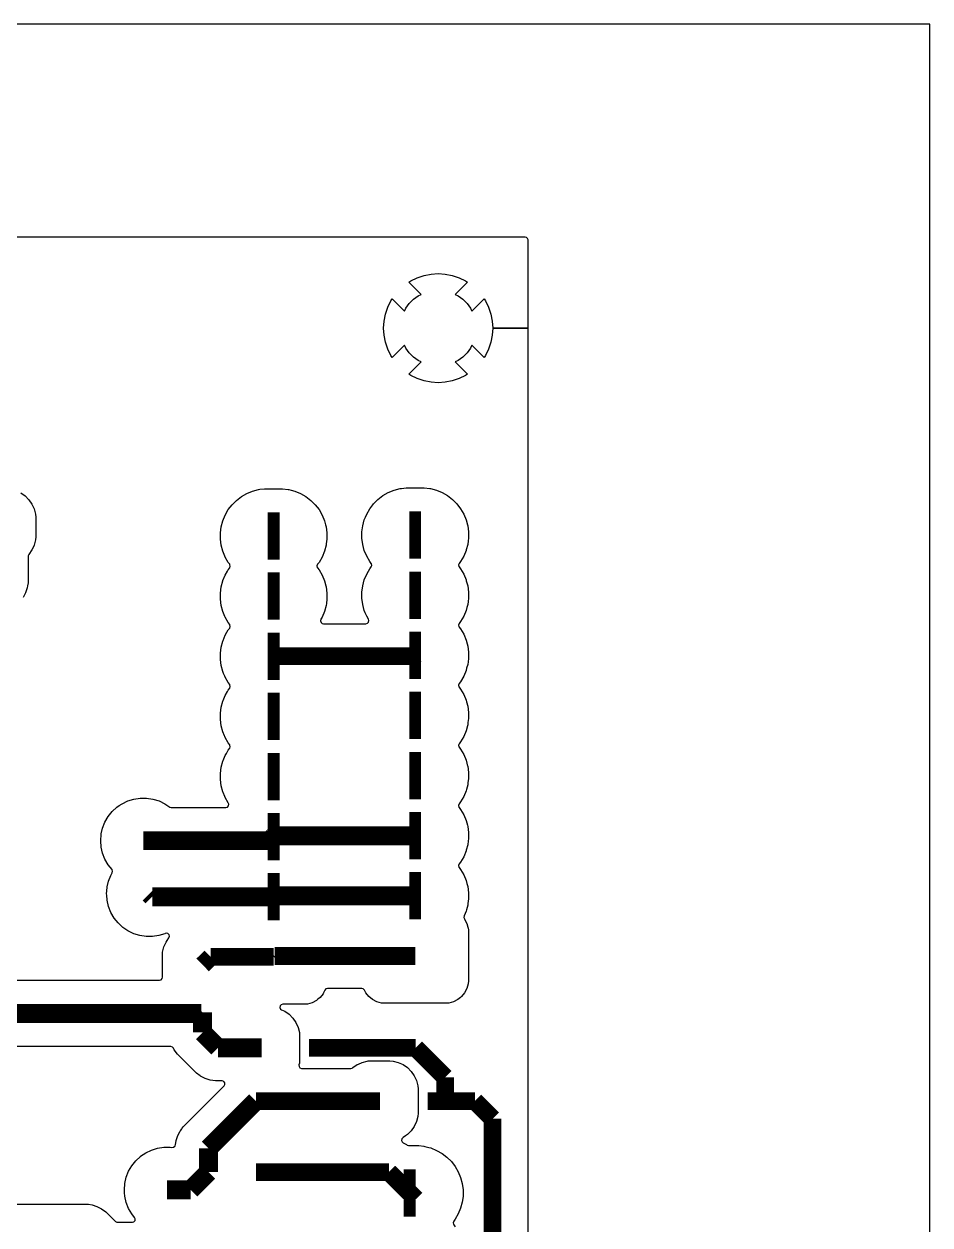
# Model space of a CAD drawing. Extents: x 3.15 to 8.08, y 3.5 to 7.35.
# Drawn here: x 6.573 to 8.08, y 5.355 to 7.353 of the extents above; entities that cross this region are included whole.
import ezdxf

# ---------------------------------------------------------------- set-up
doc = ezdxf.new("R2010")
doc.units = 0
doc.layers.get('0').update_dxf_attribs({"linetype": 'CONTINUOUS'})

msp = doc.modelspace()

# ---------------------------------------------------------------- linework, layer by layer
at = {"color": 0}
msp.add_lwpolyline([(8.07986, 7.35265), (3.14615, 7.35265), (3.14615, 3.50114), (8.07986, 3.50114), (8.07986, 7.35265)], close=True, dxfattribs=at)
at = {"color": 7}
for points in [[(7.41146, 4.23649), (7.41146, 6.84674), (7.35265, 6.84674), (7.35189, 6.8349), (7.35189, 6.8349), (7.34956, 6.82324), (7.34956, 6.82324), (7.34576, 6.81201), (7.34576, 6.81201), (7.3405, 6.80138), (7.33832, 6.79812), (7.33832, 6.79812), (7.31814, 6.81836), (7.31575, 6.81375), (7.30994, 6.80572), (7.30296, 6.79867), (7.29492, 6.79286), (7.29031, 6.79053), (7.31049, 6.77029), (7.30729, 6.76818), (7.2966, 6.76292), (7.2966, 6.76292), (7.28538, 6.75911), (7.28538, 6.75911), (7.27376, 6.75678), (7.27376, 6.75678), (7.26187, 6.75597), (7.25006, 6.75678), (7.25006, 6.75678), (7.23839, 6.75911), (7.23839, 6.75911), (7.22715, 6.76292), (7.22715, 6.76292), (7.21653, 6.76818), (7.21332, 6.77029), (7.23351, 6.79053), (7.22889, 6.79286), (7.22086, 6.79867), (7.21386, 6.80572), (7.20801, 6.81375), (7.20568, 6.81836), (7.18544, 6.79812), (7.18332, 6.80138), (7.17806, 6.81201), (7.17806, 6.81201), (7.17426, 6.82324), (7.17426, 6.82324), (7.17193, 6.8349), (7.17193, 6.8349), (7.17117, 6.84674), (7.17193, 6.85856), (7.17193, 6.85861), (7.17426, 6.87022), (7.17426, 6.87022), (7.17806, 6.88146), (7.17806, 6.88146), (7.18332, 6.89208), (7.18544, 6.89535), (7.20568, 6.87511), (7.20801, 6.87978), (7.21386, 6.88781), (7.22086, 6.89481), (7.22889, 6.90061), (7.23351, 6.903), (7.21332, 6.92318), (7.21653, 6.92535), (7.22715, 6.93056), (7.22715, 6.93056), (7.23839, 6.9344), (7.23839, 6.9344), (7.25006, 6.93668), (7.25006, 6.93668), (7.26187, 6.9375), (7.27376, 6.93668), (7.27376, 6.93668), (7.28538, 6.9344), (7.28538, 6.9344), (7.2966, 6.93056), (7.2966, 6.93056), (7.30729, 6.92535), (7.31049, 6.92318), (7.31049, 6.92318), (7.29031, 6.903), (7.29492, 6.90061), (7.30296, 6.89481), (7.30994, 6.88781), (7.31575, 6.87978), (7.31814, 6.87511), (7.33832, 6.89535), (7.33832, 6.89535), (7.3405, 6.89208), (7.34576, 6.88146), (7.34576, 6.88146), (7.34956, 6.87022), (7.34956, 6.87022), (7.35189, 6.85861), (7.35189, 6.85856), (7.35265, 6.84674), (7.41146, 6.84674), (7.41146, 6.99343), (7.41069, 6.99604), (7.40864, 6.99783), (7.40657, 6.99832), (6.05007, 6.99832)], [(6.30643, 5.7621), (6.79867, 5.7621), (6.80132, 5.76292), (6.80311, 5.76497), (6.80354, 5.76736), (6.80322, 5.77138), (6.80322, 5.80399), (6.80365, 5.80919), (6.80578, 5.81776), (6.80946, 5.82585), (6.81131, 5.8285), (6.81418, 5.83268), (6.81506, 5.83529), (6.81435, 5.83794), (6.81233, 5.83985), (6.80963, 5.84033), (6.80806, 5.83985), (6.80757, 5.83963), (6.80757, 5.83963), (6.80757, 5.83963), (6.79742, 5.83649), (6.79742, 5.83649), (6.79742, 5.83649), (6.78689, 5.8349), (6.78689, 5.8349), (6.78689, 5.8349), (6.78689, 5.8349), (6.77626, 5.8349), (6.77626, 5.8349), (6.77626, 5.8349), (6.76579, 5.83649), (6.76579, 5.83649), (6.76574, 5.83649), (6.75558, 5.83963), (6.74604, 5.84424), (6.73725, 5.85021), (6.72949, 5.85747), (6.72288, 5.86572), (6.71756, 5.87494), (6.71365, 5.88482), (6.71126, 5.89518), (6.71067, 5.9036), (6.7105, 5.90582), (6.7105, 5.90582), (6.71126, 5.91639), (6.71158, 5.91769), (6.71365, 5.92676), (6.71756, 5.93664), (6.71989, 5.94075), (6.72054, 5.94342), (6.71967, 5.94601), (6.71951, 5.94624), (6.713, 5.95432), (6.70768, 5.96354), (6.70383, 5.97342), (6.70144, 5.98378), (6.70068, 5.99393), (6.70068, 5.99436), (6.70068, 5.99436), (6.70144, 6.00499), (6.70161, 6.00569), (6.70383, 6.01535), (6.70768, 6.02522), (6.713, 6.0344), (6.71962, 6.04275), (6.71962, 6.04275), (6.71962, 6.04275), (6.72743, 6.04997), (6.73139, 6.05263), (6.73622, 6.05593), (6.73622, 6.05593), (6.73622, 6.05593), (6.73622, 6.05593), (6.74576, 6.06054), (6.74576, 6.06054), (6.75592, 6.06369), (6.75592, 6.06369), (6.76644, 6.06526), (6.76644, 6.06526), (6.77707, 6.06526), (6.77707, 6.06526), (6.78754, 6.06369), (6.78754, 6.06369), (6.79769, 6.06054), (6.80729, 6.05593), (6.80729, 6.05593), (6.81549, 6.05035), (6.81808, 6.04953), (6.81819, 6.04953), (6.90881, 6.04953), (6.91146, 6.05029), (6.91325, 6.05236), (6.91363, 6.05507), (6.91287, 6.05713), (6.91282, 6.05724), (6.91282, 6.05724), (6.90767, 6.06614), (6.90701, 6.06776), (6.90424, 6.07438), (6.90369, 6.07568), (6.90104, 6.08567), (6.89968, 6.09592), (6.89968, 6.10622), (6.90104, 6.11649), (6.90369, 6.12646), (6.90429, 6.12793), (6.90767, 6.13596), (6.90767, 6.13596), (6.90972, 6.13954), (6.91282, 6.14492), (6.91525, 6.14811), (6.91624, 6.15067), (6.91569, 6.15338), (6.91525, 6.15403), (6.91282, 6.15722), (6.90767, 6.16618), (6.90701, 6.16775), (6.90657, 6.16872), (6.90369, 6.17567), (6.90104, 6.18565), (6.89968, 6.1959), (6.89968, 6.20622), (6.90104, 6.21647), (6.90369, 6.22646), (6.90414, 6.22754), (6.90767, 6.236), (6.90767, 6.236), (6.91129, 6.24229), (6.91282, 6.2449), (6.91525, 6.2481), (6.91624, 6.25065), (6.91569, 6.25336), (6.91525, 6.25401), (6.91282, 6.25722), (6.90767, 6.26617), (6.90701, 6.26774), (6.90511, 6.27225), (6.90369, 6.27572), (6.90104, 6.28564), (6.89968, 6.2959), (6.89968, 6.30621), (6.90104, 6.31646), (6.90369, 6.32644), (6.90408, 6.32731), (6.90767, 6.33599), (6.90767, 6.33599), (6.91049, 6.34093), (6.91282, 6.34494), (6.91525, 6.3481), (6.91624, 6.35064), (6.91569, 6.35335), (6.91525, 6.35406), (6.91282, 6.35721), (6.90767, 6.36615), (6.90728, 6.36703), (6.90369, 6.37571), (6.90369, 6.37571), (6.90104, 6.38569), (6.89968, 6.39589), (6.89968, 6.40625), (6.90104, 6.41644), (6.90369, 6.42643), (6.90386, 6.42686), (6.90767, 6.43599), (6.90767, 6.43599), (6.91146, 6.44254), (6.91282, 6.44493), (6.91525, 6.44808), (6.91624, 6.45068), (6.91569, 6.45335), (6.91525, 6.45404), (6.91282, 6.45719), (6.90767, 6.46615), (6.90701, 6.46772), (6.90587, 6.47038), (6.90369, 6.47569), (6.90104, 6.48568), (6.89968, 6.49593), (6.89968, 6.50624), (6.90104, 6.5165), (6.90369, 6.52642), (6.90369, 6.52642), (6.90767, 6.53597), (6.90767, 6.53597), (6.91282, 6.54492), (6.91911, 6.55311), (6.91911, 6.55311), (6.92638, 6.56039), (6.92638, 6.56039), (6.93457, 6.56668), (6.94353, 6.57189), (6.94353, 6.57189), (6.95307, 6.57579), (6.95307, 6.57579), (6.95307, 6.57579), (6.96306, 6.5785), (6.96533, 6.57878), (6.97325, 6.57981), (6.97325, 6.57981), (7.00325, 6.57981), (7.00325, 6.57981), (7.01237, 6.57861), (7.01351, 6.5785), (7.01764, 6.57736), (7.02349, 6.57579), (7.02349, 6.57579), (7.03304, 6.57189), (7.03304, 6.57189), (7.04199, 6.56668), (7.05018, 6.56039), (7.05746, 6.55311), (7.06375, 6.54492), (7.0689, 6.53597), (7.0689, 6.53597), (7.07286, 6.52642), (7.07286, 6.52642), (7.07471, 6.51947), (7.07553, 6.5165), (7.07688, 6.50624), (7.07688, 6.49593), (7.07585, 6.48796), (7.07553, 6.48568), (7.07286, 6.47569), (7.07286, 6.47569), (7.0689, 6.46615), (7.0689, 6.46615), (7.06375, 6.45719), (7.06131, 6.45404), (7.06033, 6.4515), (7.06087, 6.44879), (7.06131, 6.44808), (7.06375, 6.44493), (7.0689, 6.43599), (7.0689, 6.43599), (7.07286, 6.42643), (7.07286, 6.42643), (7.07514, 6.41803), (7.07553, 6.41644), (7.07688, 6.40625), (7.07688, 6.39589), (7.07596, 6.38883), (7.07553, 6.38569), (7.07286, 6.37571), (7.07286, 6.37571), (7.07286, 6.37571), (7.0689, 6.36615), (7.0689, 6.36615), (7.06685, 6.36257), (7.06619, 6.35986), (7.06706, 6.35726), (7.06922, 6.35558), (7.07107, 6.35519), (7.14188, 6.35519), (7.14447, 6.35601), (7.14626, 6.35807), (7.14671, 6.36079), (7.14606, 6.36257), (7.14307, 6.36774), (7.14307, 6.36774), (7.14063, 6.37358), (7.13911, 6.37728), (7.13644, 6.38726), (7.1351, 6.39746), (7.1351, 6.40782), (7.13644, 6.41803), (7.13911, 6.428), (7.13911, 6.428), (7.14307, 6.43756), (7.14307, 6.43756), (7.146, 6.44254), (7.14822, 6.4465), (7.15067, 6.44965), (7.15169, 6.45226), (7.1511, 6.45492), (7.15067, 6.45562), (7.14822, 6.45882), (7.14307, 6.46772), (7.13911, 6.47726), (7.13644, 6.48725), (7.1351, 6.4975), (7.1351, 6.50782), (7.13644, 6.51807), (7.13911, 6.528), (7.1409, 6.53222), (7.14307, 6.53754), (7.14307, 6.53754), (7.14822, 6.5465), (7.15332, 6.55311), (7.15451, 6.55469), (7.15451, 6.55469), (7.15451, 6.55469), (7.16183, 6.56201), (7.16183, 6.56201), (7.17003, 6.56825), (7.17899, 6.5734), (7.17899, 6.5734), (7.18847, 6.57736), (7.18847, 6.57736), (7.18847, 6.57736), (7.19846, 6.58008), (7.20074, 6.58035), (7.20871, 6.58143), (7.20871, 6.58143), (7.23872, 6.58143), (7.23872, 6.58143), (7.24783, 6.58018), (7.24897, 6.58008), (7.2589, 6.57736), (7.2589, 6.57736), (7.26844, 6.5734), (7.26844, 6.5734), (7.2774, 6.56825), (7.2856, 6.56201), (7.29292, 6.55469), (7.29915, 6.5465), (7.30436, 6.53754), (7.30436, 6.53754), (7.30826, 6.528), (7.30826, 6.528), (7.31054, 6.51947), (7.31099, 6.51807), (7.31233, 6.50782), (7.31233, 6.4975), (7.31174, 6.49294), (7.31099, 6.48725), (7.30843, 6.47786), (7.30826, 6.47726), (7.30826, 6.47726), (7.30436, 6.46772), (7.30436, 6.46772), (7.29915, 6.45882), (7.29676, 6.45562), (7.29574, 6.45307), (7.29628, 6.45036), (7.29676, 6.44965), (7.29915, 6.4465), (7.30436, 6.43756), (7.30436, 6.43756), (7.30826, 6.428), (7.30826, 6.428), (7.30871, 6.4266), (7.31099, 6.41803), (7.31233, 6.40782), (7.31233, 6.39746), (7.31164, 6.39214), (7.31099, 6.38726), (7.30957, 6.382), (7.30826, 6.37728), (7.30826, 6.37728), (7.30436, 6.36774), (7.30436, 6.36774), (7.29915, 6.35878), (7.29676, 6.35563), (7.29574, 6.35303), (7.29628, 6.35037), (7.29676, 6.34967), (7.29915, 6.34651), (7.30436, 6.33757), (7.30436, 6.33757), (7.30826, 6.32801), (7.30826, 6.32801), (7.31, 6.32167), (7.31099, 6.31803), (7.31233, 6.30783), (7.31233, 6.29747), (7.31158, 6.29178), (7.31099, 6.28728), (7.30931, 6.28108), (7.30826, 6.27729), (7.30826, 6.27729), (7.30436, 6.26774), (7.30436, 6.26774), (7.29915, 6.25879), (7.29676, 6.25564), (7.29574, 6.25304), (7.29628, 6.25038), (7.29676, 6.24968), (7.29915, 6.24647), (7.30436, 6.23757), (7.30436, 6.23757), (7.30826, 6.22803), (7.30826, 6.22803), (7.30897, 6.22553), (7.31099, 6.21804), (7.31233, 6.20779), (7.31233, 6.19749), (7.31142, 6.19081), (7.31099, 6.18722), (7.31054, 6.18565), (7.30826, 6.17725), (7.30826, 6.17725), (7.30436, 6.16775), (7.30436, 6.16775), (7.29915, 6.15881), (7.29676, 6.1556), (7.29574, 6.15306), (7.29628, 6.15033), (7.29676, 6.14968), (7.29915, 6.14649), (7.30436, 6.13758), (7.30436, 6.13753), (7.30826, 6.12804), (7.30826, 6.12804), (7.31093, 6.11817), (7.31099, 6.11806), (7.31233, 6.10781), (7.31233, 6.0975), (7.31147, 6.09125), (7.31099, 6.08724), (7.30886, 6.07954), (7.30826, 6.07726), (7.30826, 6.07726), (7.30436, 6.06776), (7.30436, 6.06776), (7.29915, 6.05881), (7.29676, 6.05561), (7.29574, 6.05306), (7.29628, 6.05035), (7.29676, 6.04969), (7.29915, 6.0465), (7.30436, 6.03754), (7.30436, 6.03754), (7.30826, 6.028), (7.30826, 6.028), (7.31044, 6.01997), (7.31099, 6.01807), (7.31233, 6.00782), (7.31233, 5.9975), (7.31185, 5.99393), (7.31099, 5.98725), (7.30865, 5.97863), (7.30826, 5.97726), (7.30826, 5.97726), (7.30436, 5.96772), (7.30436, 5.96772), (7.29915, 5.95882), (7.29676, 5.95562), (7.29574, 5.95307), (7.29628, 5.95036), (7.29676, 5.94965), (7.29915, 5.9465), (7.30436, 5.93756), (7.30436, 5.93756), (7.30826, 5.928), (7.30826, 5.928), (7.30968, 5.9229), (7.31099, 5.91803), (7.31233, 5.90782), (7.31233, 5.89746), (7.31131, 5.89003), (7.31099, 5.88726), (7.30886, 5.8795), (7.30826, 5.87728), (7.30826, 5.87728), (7.3049, 5.86914), (7.30464, 5.86643), (7.30567, 5.86421), (7.30599, 5.86382), (7.30599, 5.86382), (7.30968, 5.85672), (7.31147, 5.85053), (7.31185, 5.84907), (7.3119, 5.84901), (7.3119, 5.84901), (7.31218, 5.84592), (7.31222, 5.84543), (7.31233, 5.84429), (7.31233, 5.76101), (7.31233, 5.76101), (7.3119, 5.75629), (7.30968, 5.74858), (7.30968, 5.74858), (7.30968, 5.74858), (7.30599, 5.74149), (7.30599, 5.74149), (7.30094, 5.73529), (7.29899, 5.73372), (7.29471, 5.73019), (7.2876, 5.72651), (7.27989, 5.72428), (7.27522, 5.7239), (7.17219, 5.7239), (7.16754, 5.72428), (7.15983, 5.72651), (7.15272, 5.73019), (7.14649, 5.73529), (7.14144, 5.74149), (7.13917, 5.74588), (7.13726, 5.74783), (7.13482, 5.74849), (7.07801, 5.74849), (7.07536, 5.74772), (7.07368, 5.74588), (7.07135, 5.74149), (7.07053, 5.7399), (7.06549, 5.73372), (7.06179, 5.73068), (7.05931, 5.72863), (7.05219, 5.72493), (7.04449, 5.72271), (7.03976, 5.72233), (7.00353, 5.72233), (7.00087, 5.72151), (6.99908, 5.71946), (6.99869, 5.71674), (6.99983, 5.71425), (7.00151, 5.713), (7.00678, 5.71061), (7.00678, 5.71061), (7.01406, 5.70557), (7.01406, 5.70557), (7.02035, 5.69928), (7.02035, 5.69928), (7.02533, 5.692), (7.02533, 5.692), (7.02903, 5.68392), (7.02903, 5.68392), (7.03119, 5.67535), (7.03119, 5.67535), (7.03157, 5.67014), (7.03157, 5.62967), (7.03157, 5.62967), (7.03119, 5.62446), (7.03119, 5.62446), (7.03043, 5.62153), (7.03054, 5.61882), (7.03212, 5.61654), (7.03467, 5.6155), (7.03521, 5.61546), (7.11643, 5.61546), (7.11908, 5.61626), (7.1199, 5.61692), (7.11996, 5.61697), (7.11996, 5.61697), (7.11996, 5.61697), (7.11996, 5.61697), (7.12728, 5.62201), (7.12728, 5.62201), (7.12728, 5.62201), (7.12918, 5.62289), (7.13536, 5.62571), (7.13536, 5.62571), (7.14393, 5.62788), (7.14393, 5.62788), (7.14567, 5.62799), (7.14914, 5.62825), (7.14914, 5.62825), (7.18175, 5.62825), (7.18175, 5.62825), (7.18696, 5.62788), (7.18696, 5.62788), (7.19553, 5.62571), (7.19553, 5.62571), (7.20361, 5.62201), (7.20361, 5.62201), (7.21089, 5.61697), (7.21089, 5.61697), (7.21718, 5.61068), (7.21718, 5.61068), (7.22222, 5.6034), (7.22222, 5.6034), (7.22586, 5.59532), (7.22586, 5.59532), (7.22803, 5.58675), (7.22803, 5.58675), (7.22846, 5.58154), (7.22846, 5.54107), (7.22846, 5.54107), (7.22803, 5.53586), (7.22803, 5.53586), (7.22586, 5.52724), (7.22586, 5.52724), (7.22222, 5.51921), (7.22222, 5.51921), (7.21718, 5.51193), (7.21718, 5.51193), (7.21718, 5.51193), (7.21089, 5.50564), (7.21089, 5.50564), (7.21089, 5.50564), (7.20742, 5.50325), (7.20361, 5.5006), (7.20361, 5.5006), (7.20344, 5.50054), (7.20156, 5.49854), (7.20101, 5.49582), (7.20204, 5.49328), (7.20367, 5.49192), (7.20839, 5.48953), (7.2091, 5.48899), (7.21013, 5.48822), (7.21272, 5.48731), (7.213, 5.48731), (7.22965, 5.48731), (7.23813, 5.48622), (7.2399, 5.48594), (7.24664, 5.48415), (7.24989, 5.48329), (7.24989, 5.48329), (7.25939, 5.47933), (7.25939, 5.47933), (7.26833, 5.47418), (7.27653, 5.46789), (7.28386, 5.46061), (7.29015, 5.45242), (7.29531, 5.44347), (7.29531, 5.44347), (7.29926, 5.43392), (7.29926, 5.43392), (7.30192, 5.42393), (7.30328, 5.41368), (7.30328, 5.40338), (7.30231, 5.396), (7.30192, 5.39318), (7.29926, 5.38319), (7.29926, 5.38319), (7.29531, 5.37364), (7.29531, 5.37364), (7.29015, 5.36469), (7.28771, 5.36154), (7.28668, 5.35894), (7.28728, 5.35628), (7.28771, 5.35558), (7.29015, 5.35238)], [(6.56782, 6.57281), (6.57508, 6.56776), (6.57508, 6.56776), (6.58132, 6.56147), (6.58132, 6.56147), (6.58637, 6.55419), (6.58637, 6.55419), (6.59006, 6.54611), (6.59006, 6.54611), (6.59224, 6.53754), (6.59224, 6.53754), (6.59261, 6.53233), (6.59261, 6.49972), (6.59261, 6.49972), (6.59224, 6.49451), (6.59224, 6.49451), (6.59006, 6.48594), (6.59006, 6.48594), (6.58817, 6.48172), (6.58637, 6.47786), (6.58637, 6.47786), (6.58637, 6.47786), (6.58132, 6.4706), (6.58132, 6.4706), (6.58132, 6.4706), (6.58132, 6.4706), (6.58128, 6.47049), (6.58122, 6.47043), (6.58122, 6.47038), (6.58122, 6.47038), (6.57992, 6.4681), (6.57981, 6.46701), (6.57981, 6.42318), (6.579, 6.41803), (6.5785, 6.41476), (6.57585, 6.40668), (6.57585, 6.40668), (6.572, 6.39908)], [(6.31874, 5.39008), (6.67763, 5.39008), (6.6805, 5.3896), (6.68625, 5.38872), (6.6945, 5.38601), (6.6945, 5.38601), (6.70221, 5.38211), (6.70925, 5.37701), (6.70925, 5.37701), (6.71257, 5.37364), (6.71539, 5.37088), (6.71539, 5.37088), (6.72092, 5.36529), (6.72504, 5.36117), (6.72743, 5.35986), (6.72851, 5.35975), (6.75331, 5.35975), (6.75592, 5.36051), (6.75776, 5.36263), (6.75814, 5.36535), (6.75711, 5.36768), (6.75706, 5.36774), (6.75239, 5.37364), (6.74707, 5.38282), (6.74317, 5.39274), (6.74083, 5.40306), (6.7404, 5.40847), (6.74001, 5.41368), (6.74001, 5.41368), (6.74078, 5.42393), (6.74083, 5.42426), (6.74317, 5.43463), (6.74707, 5.4445), (6.75239, 5.45372), (6.759, 5.46203), (6.759, 5.46203), (6.759, 5.46203), (6.76676, 5.46924), (6.76714, 5.46951), (6.77556, 5.47521), (6.77556, 5.47521), (6.77556, 5.47521), (6.77556, 5.47521), (6.78515, 5.47982), (6.78515, 5.47982), (6.79531, 5.48296), (6.79531, 5.48296), (6.80583, 5.48454), (6.80583, 5.48454), (6.8164, 5.48454), (6.8164, 5.48454), (6.81912, 5.48415), (6.82183, 5.48454), (6.82383, 5.48622), (6.82438, 5.48699), (6.82519, 5.48899), (6.82563, 5.49169), (6.82622, 5.4955), (6.82785, 5.50054), (6.82889, 5.50375), (6.82889, 5.50375), (6.83285, 5.51144), (6.83317, 5.51193), (6.83539, 5.51497), (6.83615, 5.51606), (6.83794, 5.5185), (6.83794, 5.5185), (6.83794, 5.5185), (6.84407, 5.52463), (6.84407, 5.52463), (6.84418, 5.52474), (6.84418, 5.52474), (6.90587, 5.58643), (6.90722, 5.58882), (6.90701, 5.59158), (6.90539, 5.59381), (6.90278, 5.59472), (6.90246, 5.59472), (6.90028, 5.59472), (6.90028, 5.59472), (6.90012, 5.59472), (6.89144, 5.59472), (6.89144, 5.59472), (6.88286, 5.59608), (6.87457, 5.59879), (6.86686, 5.60275), (6.866, 5.60335), (6.85986, 5.60786), (6.85368, 5.61399), (6.85368, 5.61399), (6.8534, 5.61426), (6.8534, 5.61426), (6.83453, 5.63314), (6.83453, 5.63314), (6.83425, 5.6334), (6.83425, 5.6334), (6.82813, 5.63954), (6.82303, 5.6466), (6.82167, 5.64914), (6.81982, 5.65115), (6.81733, 5.65186), (6.28614, 5.65186)]]:
    msp.add_lwpolyline(points, dxfattribs=at)
for points, const_width in [([(6.9784, 6.50108), (6.9981, 6.50108)], 0.07874), ([(7.23356, 6.50265), (7.21386, 6.50265)], 0.07874), ([(6.9784, 6.4011), (6.9981, 6.4011)], 0.07874), ([(7.23356, 6.40267), (7.21386, 6.40267)], 0.07874), ([(6.9784, 6.30106), (6.9981, 6.30106)], 0.07874), ([(7.23356, 6.30263), (7.21386, 6.30263)], 0.07874), ([(6.98828, 6.30106), (7.22211, 6.30106)], 0.02953), ([(7.22211, 6.30106), (7.22368, 6.30263)], 0.02953), ([(6.9784, 6.20107), (6.9981, 6.20107)], 0.07874), ([(7.23356, 6.20264), (7.21386, 6.20264)], 0.07874), ([(6.9784, 6.10107), (6.9981, 6.10107)], 0.07874), ([(7.23356, 6.10265), (7.21386, 6.10265)], 0.07874), ([(6.9784, 6.00108), (6.9981, 6.00108)], 0.07874), ([(7.23356, 6.00265), (7.21386, 6.00265)], 0.07874), ([(6.98156, 5.99436), (6.98828, 6.00108)], 0.0315), ([(6.98986, 6.00265), (6.98828, 6.00108)], 0.0315), ([(7.22368, 6.00265), (6.98986, 6.00265)], 0.0315), ([(6.77175, 5.99436), (6.98156, 5.99436)], 0.0315), ([(6.9784, 5.9011), (6.9981, 5.9011)], 0.07874), ([(7.23356, 5.90267), (7.21386, 5.90267)], 0.07874), ([(6.78629, 5.9011), (6.78157, 5.90582)], 0.0315), ([(6.98828, 5.9011), (6.78629, 5.9011)], 0.0315), ([(6.98828, 5.9011), (6.98986, 5.90267)], 0.0315), ([(6.98986, 5.90267), (7.22368, 5.90267)], 0.0315), ([(6.88357, 5.80106), (6.87017, 5.78771)], 0.02953), ([(6.98828, 5.80106), (6.88357, 5.80106)], 0.02953), ([(6.98986, 5.80263), (6.98828, 5.80106)], 0.02953), ([(7.22368, 5.80263), (6.98986, 5.80263)], 0.02953), ([(6.28157, 5.70697), (6.86822, 5.70697)], 0.0315), ([(6.86822, 5.70697), (6.87017, 5.70893)], 0.0315), ([(6.87017, 5.67546), (6.87017, 5.70893)], 0.0315), ([(6.89578, 5.6499), (6.87017, 5.67546)], 0.0315), ([(6.96858, 5.6499), (6.89578, 5.6499)], 0.0315), ([(7.04731, 5.6499), (7.2245, 5.6499)], 0.02953), ([(7.2245, 5.6499), (7.27371, 5.60069)], 0.02953), ([(7.27371, 5.60069), (7.27371, 5.56131)], 0.02953), ([(6.95876, 5.56131), (6.87999, 5.48258)], 0.0315), ([(6.95876, 5.56131), (7.16542, 5.56131)], 0.02953), ([(7.24419, 5.56131), (7.27371, 5.56131)], 0.02953), ([(7.27371, 5.56131), (7.32292, 5.56131)], 0.02953), ([(7.32292, 5.56131), (7.35243, 5.53179)], 0.02953), ([(7.35243, 5.53179), (7.35243, 5.23649)], 0.02953), ([(6.87999, 5.48258), (6.87999, 5.44319)], 0.0315), ([(6.85047, 5.41368), (6.87999, 5.44319)], 0.0315), ([(7.18001, 5.44319), (6.95876, 5.44319)], 0.02953), ([(7.21463, 5.40853), (7.18001, 5.44319)], 0.02953), ([(7.2245, 5.40853), (7.20481, 5.40853)], 0.07874), ([(7.22526, 5.41917), (7.21463, 5.40853)], 0.02953), ([(6.81108, 5.41368), (6.85047, 5.41368)], 0.0315), ([(7.21463, 5.40853), (7.22097, 5.40853)], 0.02362)]:
    msp.add_lwpolyline(points, dxfattribs=dict(at, const_width=const_width))

doc.saveas('drawing.dxf')
